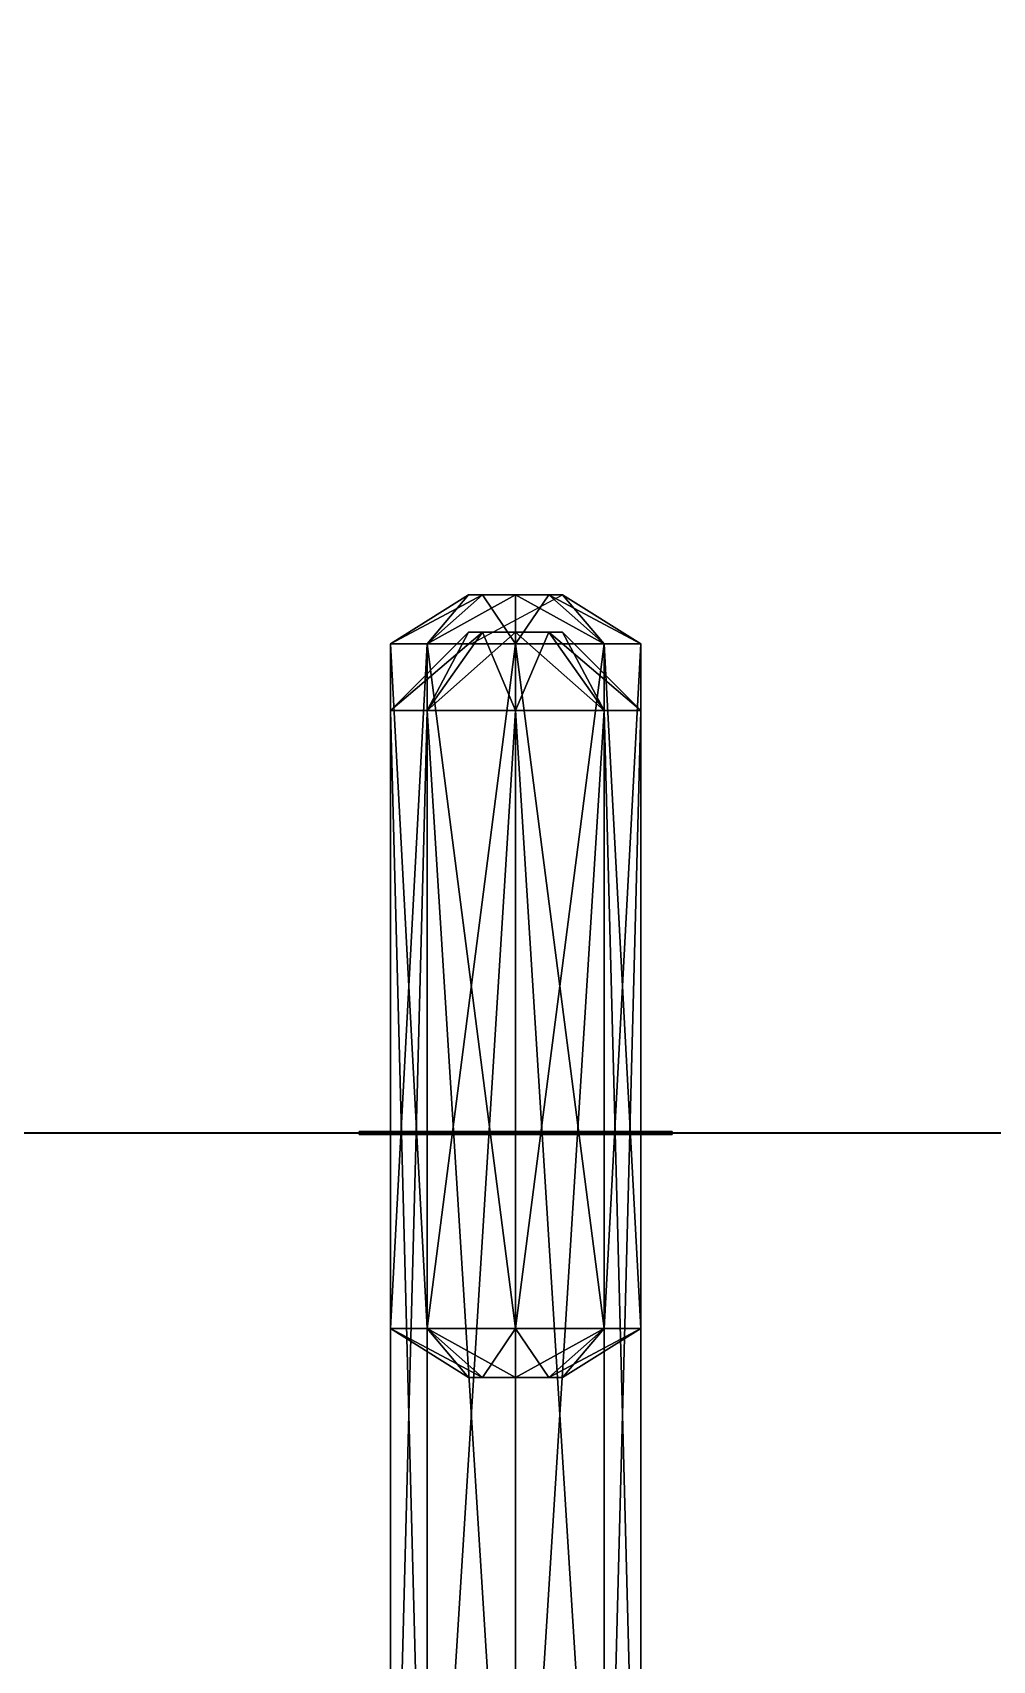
# Model space of a CAD drawing. Extents: x -150 to 2334, y -150 to 2984.
# Drawn here: x 1690.6 to 1721.2, y 759.6 to 811.6 of the extents above; entities that cross this region are included whole.
import ezdxf

# ---------------------------------------------------------------- set-up
doc = ezdxf.new("R2010")
doc.units = 0
for name, color, linetype in [('LAYER0', 7, 'CONTINUOUS'), ('LAYER108', 7, 'CONTINUOUS'), ('LAYER125', 7, 'CONTINUOUS'), ('LAYER142', 7, 'CONTINUOUS'), ('LAYER146', 7, 'CONTINUOUS'), ('LAYER159', 7, 'CONTINUOUS'), ('LAYER163', 7, 'CONTINUOUS'), ('LAYER243', 7, 'CONTINUOUS'), ('LAYER250', 7, 'CONTINUOUS'), ('LAYER266', 7, 'CONTINUOUS'), ('LAYER267', 251, 'CONTINUOUS'), ('LAYER277', 7, 'CONTINUOUS'), ('LAYER310', 7, 'CONTINUOUS')]:
    doc.layers.add(name, color=color, linetype=linetype)

msp = doc.modelspace()

# ---------------------------------------------------------------- linework, layer by layer
at = {"layer": 'LAYER0', "invisible_edges": 1}
for points in [[(2334, 2984, -5), (-150, -150, -5), (-150, 2984, -5), (2334, 2984, -5)], [(-150, -150, -5), (2334, 2984, -5), (2334, -150, -5), (-150, -150, -5)], [(2334, -150), (-150, 2984), (-150, -150), (2334, -150)], [(-150, 2984), (2334, -150), (2334, 2984), (-150, 2984)]]:
    msp.add_3dface(points, dxfattribs=at)
at = {"layer": 'LAYER108', "invisible_edges": 1}
for points in [[(2139.4, 1489.128, 866), (1674, 776.4584, 866), (2139.4, 776.4584, 866), (2139.4, 1489.128, 866)], [(1674, 776.4584, 866), (2139.4, 1489.128, 866), (1674, 1489.128, 866), (1674, 776.4584, 866)], [(1674, 1489.128, 848), (2139.4, 776.4584, 848), (1674, 776.4584, 848), (1674, 1489.128, 848)], [(2139.4, 776.4584, 848), (1674, 1489.128, 848), (2139.4, 1489.128, 848), (2139.4, 776.4584, 848)], [(2139.4, 776.4584, 848), (1674, 776.4584, 866), (1674, 776.4584, 848), (2139.4, 776.4584, 848)], [(1674, 776.4584, 866), (2139.4, 776.4584, 848), (2139.4, 776.4584, 866), (1674, 776.4584, 866)]]:
    msp.add_3dface(points, dxfattribs=at)
at = {"layer": 'LAYER125', "invisible_edges": 1}
for points in [[(2139.4, 1489.128, 1934), (1674, 776.4584, 1934), (2139.4, 776.4584, 1934), (2139.4, 1489.128, 1934)], [(1674, 776.4584, 1934), (2139.4, 1489.128, 1934), (1674, 1489.128, 1934), (1674, 776.4584, 1934)], [(1674, 1489.128, 1916), (2139.4, 776.4584, 1916), (1674, 776.4584, 1916), (1674, 1489.128, 1916)], [(2139.4, 776.4584, 1916), (1674, 1489.128, 1916), (2139.4, 1489.128, 1916), (2139.4, 776.4584, 1916)], [(2139.4, 776.4584, 1916), (1674, 776.4584, 1934), (1674, 776.4584, 1916), (2139.4, 776.4584, 1916)], [(1674, 776.4584, 1934), (2139.4, 776.4584, 1916), (2139.4, 776.4584, 1934), (1674, 776.4584, 1934)]]:
    msp.add_3dface(points, dxfattribs=at)
at = {"layer": 'LAYER142', "invisible_edges": 1}
for points in [[(2139.4, 1489.128, 1184), (1614, 776.4584, 1184), (2139.4, 776.4584, 1184), (2139.4, 1489.128, 1184)], [(1614, 776.4584, 1184), (2139.4, 1489.128, 1184), (1614, 1489.128, 1184), (1614, 776.4584, 1184)], [(1614, 1489.128, 1166), (2139.4, 776.4584, 1166), (1614, 776.4584, 1166), (1614, 1489.128, 1166)], [(2139.4, 776.4584, 1166), (1614, 1489.128, 1166), (2139.4, 1489.128, 1166), (2139.4, 776.4584, 1166)], [(2139.4, 776.4584, 1166), (1614, 776.4584, 1184), (1614, 776.4584, 1166), (2139.4, 776.4584, 1166)], [(1614, 776.4584, 1184), (2139.4, 776.4584, 1166), (2139.4, 776.4584, 1184), (1614, 776.4584, 1184)]]:
    msp.add_3dface(points, dxfattribs=at)
at = {"layer": 'LAYER146'}
for points in [[(1704.5, 793.6459, 1175), (1704.939, 793.6459, 1173.939), (1702, 792.0834, 1175), (1704.5, 793.6459, 1175)], [(1702, 792.0834, 1175), (1704.939, 793.6459, 1173.939), (1703.172, 792.0834, 1172.172), (1702, 792.0834, 1175)], [(1702, 792.0834, 1175), (1704.5, 793.6459, 1175), (1704.939, 793.6459, 1176.061), (1702, 792.0834, 1175)], [(1702, 792.0834, 1175), (1704.939, 793.6459, 1176.061), (1703.172, 792.0834, 1177.828), (1702, 792.0834, 1175)], [(1703.172, 792.0834, 1172.172), (1702, 792.0834, 1175), (1704.5, 793.6459, 1175), (1703.172, 792.0834, 1172.172)], [(1702, 792.0834, 1175), (1703.172, 792.0834, 1177.828), (1704.939, 793.6459, 1176.061), (1702, 792.0834, 1175)], [(1702, 792.0834, 1175), (1704.939, 793.6459, 1176.061), (1704.5, 793.6459, 1175), (1702, 792.0834, 1175)], [(1704.939, 793.6459, 1173.939), (1706, 792.0834, 1171), (1703.172, 792.0834, 1172.172), (1704.939, 793.6459, 1173.939)], [(1703.172, 792.0834, 1177.828), (1706, 792.0834, 1179), (1704.939, 793.6459, 1176.061), (1703.172, 792.0834, 1177.828)], [(1703.172, 792.0834, 1172.172), (1704.939, 793.6459, 1173.939), (1706, 793.6459, 1173.5), (1703.172, 792.0834, 1172.172)], [(1703.172, 792.0834, 1172.172), (1706, 793.6459, 1173.5), (1706, 792.0834, 1171), (1703.172, 792.0834, 1172.172)], [(1703.172, 792.0834, 1172.172), (1704.5, 793.6459, 1175), (1704.939, 793.6459, 1173.939), (1703.172, 792.0834, 1172.172)], [(1703.172, 792.0834, 1177.828), (1706, 792.0834, 1179), (1706, 793.6459, 1176.5), (1703.172, 792.0834, 1177.828)], [(1703.172, 792.0834, 1177.828), (1706, 793.6459, 1176.5), (1704.939, 793.6459, 1176.061), (1703.172, 792.0834, 1177.828)], [(1704.5, 793.6459, 1175), (1704.939, 793.6459, 1173.939), (1706, 793.6459, 1173.5), (1704.5, 793.6459, 1175)], [(1704.5, 793.6459, 1175), (1706, 793.6459, 1173.5), (1707.061, 793.6459, 1173.939), (1704.5, 793.6459, 1175)], [(1704.5, 793.6459, 1175), (1704.939, 793.6459, 1176.061), (1707.061, 793.6459, 1173.939), (1704.5, 793.6459, 1175)], [(1704.939, 793.6459, 1176.061), (1704.5, 793.6459, 1175), (1707.5, 793.6459, 1175), (1704.939, 793.6459, 1176.061)], [(1707.5, 793.6459, 1175), (1704.5, 793.6459, 1175), (1707.061, 793.6459, 1173.939), (1707.5, 793.6459, 1175)], [(1704.5, 793.6459, 1175), (1707.061, 793.6459, 1173.939), (1706, 793.6459, 1173.5), (1704.5, 793.6459, 1175)], [(1704.5, 793.6459, 1175), (1706, 793.6459, 1173.5), (1704.939, 793.6459, 1173.939), (1704.5, 793.6459, 1175)], [(1704.586, 792.0834, 1178.414), (1707.5, 793.6459, 1175), (1708.828, 792.0834, 1177.828), (1704.586, 792.0834, 1178.414)], [(1706, 793.6459, 1173.5), (1706, 792.0834, 1171), (1704.939, 793.6459, 1173.939), (1706, 793.6459, 1173.5)], [(1704.939, 793.6459, 1176.061), (1706, 792.0834, 1179), (1706, 793.6459, 1176.5), (1704.939, 793.6459, 1176.061)], [(1704.939, 793.6459, 1176.061), (1707.5, 793.6459, 1175), (1707.061, 793.6459, 1176.061), (1704.939, 793.6459, 1176.061)], [(1704.939, 793.6459, 1176.061), (1707.061, 793.6459, 1176.061), (1706, 793.6459, 1176.5), (1704.939, 793.6459, 1176.061)], [(1707.061, 793.6459, 1173.939), (1704.939, 793.6459, 1176.061), (1707.5, 793.6459, 1175), (1707.061, 793.6459, 1173.939)], [(1704.939, 793.6459, 1176.061), (1706, 793.6459, 1176.5), (1707.061, 793.6459, 1176.061), (1704.939, 793.6459, 1176.061)], [(1704.939, 793.6459, 1176.061), (1707.061, 793.6459, 1176.061), (1707.5, 793.6459, 1175), (1704.939, 793.6459, 1176.061)], [(1707.061, 793.6459, 1173.939), (1708.828, 792.0834, 1172.172), (1706, 793.6459, 1173.5), (1707.061, 793.6459, 1173.939)], [(1706, 793.6459, 1173.5), (1708.828, 792.0834, 1172.172), (1706, 792.0834, 1171), (1706, 793.6459, 1173.5)], [(1706, 792.0834, 1179), (1706, 793.6459, 1176.5), (1707.061, 793.6459, 1176.061), (1706, 792.0834, 1179)], [(1706, 792.0834, 1179), (1707.061, 793.6459, 1176.061), (1708.828, 792.0834, 1177.828), (1706, 792.0834, 1179)], [(1706, 792.0834, 1171), (1706, 793.6459, 1173.5), (1707.061, 793.6459, 1173.939), (1706, 792.0834, 1171)], [(1706, 792.0834, 1171), (1707.061, 793.6459, 1173.939), (1708.828, 792.0834, 1172.172), (1706, 792.0834, 1171)], [(1706, 792.0834, 1179), (1708.828, 792.0834, 1177.828), (1707.061, 793.6459, 1176.061), (1706, 792.0834, 1179)], [(1706, 792.0834, 1179), (1707.061, 793.6459, 1176.061), (1706, 793.6459, 1176.5), (1706, 792.0834, 1179)], [(1707.061, 793.6459, 1173.939), (1707.5, 793.6459, 1175), (1708.828, 792.0834, 1172.172), (1707.061, 793.6459, 1173.939)], [(1707.5, 793.6459, 1175), (1707.061, 793.6459, 1176.061), (1710, 792.0834, 1175), (1707.5, 793.6459, 1175)], [(1710, 792.0834, 1175), (1707.061, 793.6459, 1176.061), (1708.828, 792.0834, 1177.828), (1710, 792.0834, 1175)], [(1707.061, 793.6459, 1173.939), (1707.5, 793.6459, 1175), (1710, 792.0834, 1175), (1707.061, 793.6459, 1173.939)], [(1707.061, 793.6459, 1173.939), (1710, 792.0834, 1175), (1708.828, 792.0834, 1172.172), (1707.061, 793.6459, 1173.939)], [(1708.828, 792.0834, 1172.172), (1707.5, 793.6459, 1175), (1710, 792.0834, 1175), (1708.828, 792.0834, 1172.172)], [(1707.5, 793.6459, 1175), (1708.828, 792.0834, 1177.828), (1710, 792.0834, 1175), (1707.5, 793.6459, 1175)], [(1703.172, 770.2084, 1172.172), (1702, 770.2084, 1175), (1703.172, 792.0834, 1172.172), (1703.172, 770.2084, 1172.172)], [(1703.172, 792.0834, 1172.172), (1702, 770.2084, 1175), (1702, 792.0834, 1175), (1703.172, 792.0834, 1172.172)], [(1703.172, 770.2084, 1177.828), (1702, 770.2084, 1175), (1702, 792.0834, 1175), (1703.172, 770.2084, 1177.828)], [(1703.172, 770.2084, 1177.828), (1702, 792.0834, 1175), (1703.172, 792.0834, 1177.828), (1703.172, 770.2084, 1177.828)], [(1703.172, 770.2084, 1172.172), (1702, 770.2084, 1175), (1702, 792.0834, 1175), (1703.172, 770.2084, 1172.172)], [(1702, 792.0834, 1175), (1703.172, 770.2084, 1172.172), (1703.172, 792.0834, 1172.172), (1702, 792.0834, 1175)], [(1703.172, 770.2084, 1177.828), (1703.172, 792.0834, 1177.828), (1702, 792.0834, 1175), (1703.172, 770.2084, 1177.828)], [(1703.172, 770.2084, 1177.828), (1702, 792.0834, 1175), (1702, 770.2084, 1175), (1703.172, 770.2084, 1177.828)], [(1703.172, 770.2084, 1172.172), (1702, 770.2084, 1175), (1702, 792.0834, 1175), (1703.172, 770.2084, 1172.172)], [(1702, 792.0834, 1175), (1703.172, 770.2084, 1172.172), (1703.172, 792.0834, 1172.172), (1702, 792.0834, 1175)], [(1703.172, 770.2084, 1177.828), (1702, 770.2084, 1175), (1703.172, 792.0834, 1177.828), (1703.172, 770.2084, 1177.828)], [(1702, 770.2084, 1175), (1703.172, 792.0834, 1177.828), (1702, 792.0834, 1175), (1702, 770.2084, 1175)], [(1706, 770.2084, 1171), (1703.172, 770.2084, 1172.172), (1706, 792.0834, 1171), (1706, 770.2084, 1171)], [(1706, 792.0834, 1171), (1703.172, 770.2084, 1172.172), (1703.172, 792.0834, 1172.172), (1706, 792.0834, 1171)], [(1703.172, 770.2084, 1177.828), (1706, 770.2084, 1179), (1703.172, 792.0834, 1177.828), (1703.172, 770.2084, 1177.828)], [(1703.172, 792.0834, 1177.828), (1706, 770.2084, 1179), (1706, 792.0834, 1179), (1703.172, 792.0834, 1177.828)], [(1703.172, 770.2084, 1172.172), (1706, 770.2084, 1171), (1703.172, 792.0834, 1172.172), (1703.172, 770.2084, 1172.172)], [(1706, 770.2084, 1171), (1703.172, 792.0834, 1172.172), (1706, 792.0834, 1171), (1706, 770.2084, 1171)], [(1703.172, 770.2084, 1177.828), (1706, 770.2084, 1179), (1706, 792.0834, 1179), (1703.172, 770.2084, 1177.828)], [(1706, 792.0834, 1179), (1703.172, 770.2084, 1177.828), (1703.172, 792.0834, 1177.828), (1706, 792.0834, 1179)], [(1703.172, 770.2084, 1172.172), (1706, 770.2084, 1171), (1703.172, 792.0834, 1172.172), (1703.172, 770.2084, 1172.172)], [(1706, 770.2084, 1171), (1703.172, 792.0834, 1172.172), (1706, 792.0834, 1171), (1706, 770.2084, 1171)], [(1703.172, 770.2084, 1177.828), (1706, 770.2084, 1179), (1706, 792.0834, 1179), (1703.172, 770.2084, 1177.828)], [(1706, 792.0834, 1179), (1703.172, 770.2084, 1177.828), (1703.172, 792.0834, 1177.828), (1706, 792.0834, 1179)], [(1708.828, 770.2084, 1172.172), (1706, 770.2084, 1171), (1708.828, 792.0834, 1172.172), (1708.828, 770.2084, 1172.172)], [(1708.828, 792.0834, 1172.172), (1706, 770.2084, 1171), (1706, 792.0834, 1171), (1708.828, 792.0834, 1172.172)], [(1708.828, 792.0834, 1177.828), (1706, 792.0834, 1179), (1708.828, 770.2084, 1177.828), (1708.828, 792.0834, 1177.828)], [(1708.828, 770.2084, 1177.828), (1706, 792.0834, 1179), (1706, 770.2084, 1179), (1708.828, 770.2084, 1177.828)], [(1708.828, 770.2084, 1172.172), (1706, 770.2084, 1171), (1706, 792.0834, 1171), (1708.828, 770.2084, 1172.172)], [(1706, 792.0834, 1171), (1708.828, 770.2084, 1172.172), (1708.828, 792.0834, 1172.172), (1706, 792.0834, 1171)], [(1708.828, 770.2084, 1172.172), (1706, 770.2084, 1171), (1706, 792.0834, 1171), (1708.828, 770.2084, 1172.172)], [(1706, 792.0834, 1171), (1708.828, 770.2084, 1172.172), (1708.828, 792.0834, 1172.172), (1706, 792.0834, 1171)], [(1708.828, 792.0834, 1177.828), (1706, 792.0834, 1179), (1706, 770.2084, 1179), (1708.828, 792.0834, 1177.828)], [(1706, 770.2084, 1179), (1708.828, 792.0834, 1177.828), (1708.828, 770.2084, 1177.828), (1706, 770.2084, 1179)], [(1710, 792.0834, 1175), (1708.828, 792.0834, 1177.828), (1710, 770.2084, 1175), (1710, 792.0834, 1175)], [(1710, 770.2084, 1175), (1708.828, 792.0834, 1177.828), (1708.828, 770.2084, 1177.828), (1710, 770.2084, 1175)], [(1708.828, 792.0834, 1172.172), (1710, 792.0834, 1175), (1708.828, 770.2084, 1172.172), (1708.828, 792.0834, 1172.172)], [(1708.828, 770.2084, 1172.172), (1710, 792.0834, 1175), (1710, 770.2084, 1175), (1708.828, 770.2084, 1172.172)], [(1708.828, 792.0834, 1177.828), (1710, 792.0834, 1175), (1708.828, 770.2084, 1177.828), (1708.828, 792.0834, 1177.828)], [(1710, 792.0834, 1175), (1708.828, 770.2084, 1177.828), (1710, 770.2084, 1175), (1710, 792.0834, 1175)], [(1708.828, 792.0834, 1172.172), (1710, 792.0834, 1175), (1710, 770.2084, 1175), (1708.828, 792.0834, 1172.172)], [(1710, 770.2084, 1175), (1708.828, 792.0834, 1172.172), (1708.828, 770.2084, 1172.172), (1710, 770.2084, 1175)], [(1701, 776.4896, 1170), (1701, 776.4896, 1180), (1711, 776.4896, 1170), (1701, 776.4896, 1170)], [(1711, 776.4896, 1170), (1701, 776.4896, 1180), (1711, 776.4896, 1180), (1711, 776.4896, 1170)], [(1701, 776.4896, 1170), (1701, 776.4271, 1170), (1701, 776.4896, 1180), (1701, 776.4896, 1170)], [(1701, 776.4896, 1180), (1701, 776.4271, 1170), (1701, 776.4271, 1180), (1701, 776.4896, 1180)], [(1711, 776.4896, 1170), (1711, 776.4271, 1170), (1701, 776.4896, 1170), (1711, 776.4896, 1170)], [(1701, 776.4896, 1170), (1711, 776.4271, 1170), (1701, 776.4271, 1170), (1701, 776.4896, 1170)], [(1701, 776.4896, 1180), (1701, 776.4271, 1180), (1711, 776.4896, 1180), (1701, 776.4896, 1180)], [(1711, 776.4896, 1180), (1701, 776.4271, 1180), (1711, 776.4271, 1180), (1711, 776.4896, 1180)], [(1711, 776.4271, 1170), (1711, 776.4271, 1180), (1701, 776.4271, 1170), (1711, 776.4271, 1170)], [(1701, 776.4271, 1170), (1711, 776.4271, 1180), (1701, 776.4271, 1180), (1701, 776.4271, 1170)], [(1703.172, 770.2084, 1172.172), (1704.5, 768.6459, 1175), (1702, 770.2084, 1175), (1703.172, 770.2084, 1172.172)], [(1704.5, 768.6459, 1175), (1704.939, 768.6459, 1176.061), (1702, 770.2084, 1175), (1704.5, 768.6459, 1175)], [(1702, 770.2084, 1175), (1704.939, 768.6459, 1176.061), (1703.172, 770.2084, 1177.828), (1702, 770.2084, 1175)], [(1704.939, 768.6459, 1173.939), (1704.5, 768.6459, 1175), (1702, 770.2084, 1175), (1704.939, 768.6459, 1173.939)], [(1704.939, 768.6459, 1173.939), (1702, 770.2084, 1175), (1703.172, 770.2084, 1172.172), (1704.939, 768.6459, 1173.939)], [(1704.5, 768.6459, 1175), (1703.172, 770.2084, 1177.828), (1702, 770.2084, 1175), (1704.5, 768.6459, 1175)], [(1704.939, 768.6459, 1173.939), (1704.5, 768.6459, 1175), (1703.172, 770.2084, 1172.172), (1704.939, 768.6459, 1173.939)], [(1706, 770.2084, 1171), (1704.939, 768.6459, 1173.939), (1703.172, 770.2084, 1172.172), (1706, 770.2084, 1171)], [(1706, 768.6459, 1176.5), (1704.939, 768.6459, 1176.061), (1703.172, 770.2084, 1177.828), (1706, 768.6459, 1176.5)], [(1706, 768.6459, 1176.5), (1703.172, 770.2084, 1177.828), (1706, 770.2084, 1179), (1706, 768.6459, 1176.5)], [(1706, 768.6459, 1173.5), (1704.939, 768.6459, 1173.939), (1703.172, 770.2084, 1172.172), (1706, 768.6459, 1173.5)], [(1706, 768.6459, 1173.5), (1703.172, 770.2084, 1172.172), (1706, 770.2084, 1171), (1706, 768.6459, 1173.5)], [(1704.5, 768.6459, 1175), (1704.939, 768.6459, 1176.061), (1703.172, 770.2084, 1177.828), (1704.5, 768.6459, 1175)], [(1706, 768.6459, 1176.5), (1706, 770.2084, 1179), (1703.172, 770.2084, 1177.828), (1706, 768.6459, 1176.5)], [(1706, 768.6459, 1176.5), (1703.172, 770.2084, 1177.828), (1704.939, 768.6459, 1176.061), (1706, 768.6459, 1176.5)], [(1706, 768.6459, 1173.5), (1704.939, 768.6459, 1173.939), (1706, 770.2084, 1171), (1706, 768.6459, 1173.5)], [(1707.061, 768.6459, 1173.939), (1706, 768.6459, 1173.5), (1708.828, 770.2084, 1172.172), (1707.061, 768.6459, 1173.939)], [(1708.828, 770.2084, 1172.172), (1706, 768.6459, 1173.5), (1706, 770.2084, 1171), (1708.828, 770.2084, 1172.172)], [(1707.061, 768.6459, 1176.061), (1708.828, 770.2084, 1177.828), (1706, 768.6459, 1176.5), (1707.061, 768.6459, 1176.061)], [(1706, 768.6459, 1176.5), (1708.828, 770.2084, 1177.828), (1706, 770.2084, 1179), (1706, 768.6459, 1176.5)], [(1707.061, 768.6459, 1176.061), (1708.828, 770.2084, 1177.828), (1706, 770.2084, 1179), (1707.061, 768.6459, 1176.061)], [(1707.061, 768.6459, 1176.061), (1706, 770.2084, 1179), (1706, 768.6459, 1176.5), (1707.061, 768.6459, 1176.061)], [(1708.828, 770.2084, 1172.172), (1707.061, 768.6459, 1173.939), (1706, 768.6459, 1173.5), (1708.828, 770.2084, 1172.172)], [(1708.828, 770.2084, 1172.172), (1706, 768.6459, 1173.5), (1706, 770.2084, 1171), (1708.828, 770.2084, 1172.172)], [(1707.5, 768.6459, 1175), (1708.828, 770.2084, 1177.828), (1707.061, 768.6459, 1176.061), (1707.5, 768.6459, 1175)], [(1708.828, 770.2084, 1172.172), (1707.5, 768.6459, 1175), (1707.061, 768.6459, 1173.939), (1708.828, 770.2084, 1172.172)], [(1710, 770.2084, 1175), (1707.5, 768.6459, 1175), (1707.061, 768.6459, 1173.939), (1710, 770.2084, 1175)], [(1710, 770.2084, 1175), (1707.061, 768.6459, 1173.939), (1708.828, 770.2084, 1172.172), (1710, 770.2084, 1175)], [(1710, 770.2084, 1175), (1708.828, 770.2084, 1177.828), (1707.061, 768.6459, 1176.061), (1710, 770.2084, 1175)], [(1710, 770.2084, 1175), (1707.061, 768.6459, 1176.061), (1707.5, 768.6459, 1175), (1710, 770.2084, 1175)], [(1710, 770.2084, 1175), (1708.828, 770.2084, 1177.828), (1707.5, 768.6459, 1175), (1710, 770.2084, 1175)], [(1710, 770.2084, 1175), (1707.5, 768.6459, 1175), (1708.828, 770.2084, 1172.172), (1710, 770.2084, 1175)], [(1707.061, 768.6459, 1176.061), (1704.5, 768.6459, 1175), (1704.939, 768.6459, 1176.061), (1707.061, 768.6459, 1176.061)], [(1707.5, 768.6459, 1175), (1704.939, 768.6459, 1173.939), (1704.5, 768.6459, 1175), (1707.5, 768.6459, 1175)], [(1707.5, 768.6459, 1175), (1704.5, 768.6459, 1175), (1707.061, 768.6459, 1176.061), (1707.5, 768.6459, 1175)], [(1707.061, 768.6459, 1176.061), (1704.939, 768.6459, 1176.061), (1704.5, 768.6459, 1175), (1707.061, 768.6459, 1176.061)], [(1707.5, 768.6459, 1175), (1707.061, 768.6459, 1176.061), (1704.5, 768.6459, 1175), (1707.5, 768.6459, 1175)], [(1707.5, 768.6459, 1175), (1704.5, 768.6459, 1175), (1704.939, 768.6459, 1173.939), (1707.5, 768.6459, 1175)], [(1706, 768.6459, 1173.5), (1707.5, 768.6459, 1175), (1704.939, 768.6459, 1173.939), (1706, 768.6459, 1173.5)], [(1707.061, 768.6459, 1176.061), (1704.939, 768.6459, 1176.061), (1706, 768.6459, 1176.5), (1707.061, 768.6459, 1176.061)], [(1707.061, 768.6459, 1176.061), (1706, 768.6459, 1176.5), (1704.939, 768.6459, 1176.061), (1707.061, 768.6459, 1176.061)], [(1707.5, 768.6459, 1175), (1707.061, 768.6459, 1173.939), (1704.939, 768.6459, 1173.939), (1707.5, 768.6459, 1175)], [(1704.939, 768.6459, 1173.939), (1707.061, 768.6459, 1173.939), (1706, 768.6459, 1173.5), (1704.939, 768.6459, 1173.939)], [(1707.061, 768.6459, 1173.939), (1707.5, 768.6459, 1175), (1706, 768.6459, 1173.5), (1707.061, 768.6459, 1173.939)]]:
    msp.add_3dface(points, dxfattribs=at)
at = {"layer": 'LAYER159', "invisible_edges": 1}
for points in [[(2139.4, 1489.128, 1578), (1614, 776.4584, 1578), (2139.4, 776.4584, 1578), (2139.4, 1489.128, 1578)], [(1614, 776.4584, 1578), (2139.4, 1489.128, 1578), (1614, 1489.128, 1578), (1614, 776.4584, 1578)], [(1614, 1489.128, 1560), (2139.4, 776.4584, 1560), (1614, 776.4584, 1560), (1614, 1489.128, 1560)], [(2139.4, 776.4584, 1560), (1614, 1489.128, 1560), (2139.4, 1489.128, 1560), (2139.4, 776.4584, 1560)], [(2139.4, 776.4584, 1560), (1614, 776.4584, 1578), (1614, 776.4584, 1560), (2139.4, 776.4584, 1560)], [(1614, 776.4584, 1578), (2139.4, 776.4584, 1560), (2139.4, 776.4584, 1578), (1614, 776.4584, 1578)]]:
    msp.add_3dface(points, dxfattribs=at)
at = {"layer": 'LAYER163'}
for points in [[(1704.5, 793.6459, 1569), (1704.939, 793.6459, 1567.939), (1702, 792.0834, 1569), (1704.5, 793.6459, 1569)], [(1702, 792.0834, 1569), (1704.939, 793.6459, 1567.939), (1703.172, 792.0834, 1566.172), (1702, 792.0834, 1569)], [(1702, 792.0834, 1569), (1704.5, 793.6459, 1569), (1704.939, 793.6459, 1570.061), (1702, 792.0834, 1569)], [(1702, 792.0834, 1569), (1704.939, 793.6459, 1570.061), (1703.172, 792.0834, 1571.828), (1702, 792.0834, 1569)], [(1703.172, 792.0834, 1566.172), (1702, 792.0834, 1569), (1704.5, 793.6459, 1569), (1703.172, 792.0834, 1566.172)], [(1702, 792.0834, 1569), (1703.172, 792.0834, 1571.828), (1704.939, 793.6459, 1570.061), (1702, 792.0834, 1569)], [(1702, 792.0834, 1569), (1704.939, 793.6459, 1570.061), (1704.5, 793.6459, 1569), (1702, 792.0834, 1569)], [(1704.939, 793.6459, 1567.939), (1706, 792.0834, 1565), (1703.172, 792.0834, 1566.172), (1704.939, 793.6459, 1567.939)], [(1703.172, 792.0834, 1571.828), (1706, 792.0834, 1573), (1704.939, 793.6459, 1570.061), (1703.172, 792.0834, 1571.828)], [(1703.172, 792.0834, 1566.172), (1704.939, 793.6459, 1567.939), (1706, 793.6459, 1567.5), (1703.172, 792.0834, 1566.172)], [(1703.172, 792.0834, 1566.172), (1706, 793.6459, 1567.5), (1706, 792.0834, 1565), (1703.172, 792.0834, 1566.172)], [(1703.172, 792.0834, 1566.172), (1704.5, 793.6459, 1569), (1704.939, 793.6459, 1567.939), (1703.172, 792.0834, 1566.172)], [(1703.172, 792.0834, 1571.828), (1706, 792.0834, 1573), (1706, 793.6459, 1570.5), (1703.172, 792.0834, 1571.828)], [(1703.172, 792.0834, 1571.828), (1706, 793.6459, 1570.5), (1704.939, 793.6459, 1570.061), (1703.172, 792.0834, 1571.828)], [(1704.5, 793.6459, 1569), (1704.939, 793.6459, 1567.939), (1706, 793.6459, 1567.5), (1704.5, 793.6459, 1569)], [(1704.5, 793.6459, 1569), (1706, 793.6459, 1567.5), (1707.061, 793.6459, 1567.939), (1704.5, 793.6459, 1569)], [(1704.5, 793.6459, 1569), (1704.939, 793.6459, 1570.061), (1707.061, 793.6459, 1567.939), (1704.5, 793.6459, 1569)], [(1704.939, 793.6459, 1570.061), (1704.5, 793.6459, 1569), (1707.5, 793.6459, 1569), (1704.939, 793.6459, 1570.061)], [(1707.5, 793.6459, 1569), (1704.5, 793.6459, 1569), (1707.061, 793.6459, 1567.939), (1707.5, 793.6459, 1569)], [(1704.5, 793.6459, 1569), (1707.061, 793.6459, 1567.939), (1706, 793.6459, 1567.5), (1704.5, 793.6459, 1569)], [(1704.5, 793.6459, 1569), (1706, 793.6459, 1567.5), (1704.939, 793.6459, 1567.939), (1704.5, 793.6459, 1569)], [(1704.586, 792.0834, 1572.414), (1707.5, 793.6459, 1569), (1708.828, 792.0834, 1571.828), (1704.586, 792.0834, 1572.414)], [(1706, 793.6459, 1567.5), (1706, 792.0834, 1565), (1704.939, 793.6459, 1567.939), (1706, 793.6459, 1567.5)], [(1704.939, 793.6459, 1570.061), (1706, 792.0834, 1573), (1706, 793.6459, 1570.5), (1704.939, 793.6459, 1570.061)], [(1704.939, 793.6459, 1570.061), (1707.5, 793.6459, 1569), (1707.061, 793.6459, 1570.061), (1704.939, 793.6459, 1570.061)], [(1704.939, 793.6459, 1570.061), (1707.061, 793.6459, 1570.061), (1706, 793.6459, 1570.5), (1704.939, 793.6459, 1570.061)], [(1707.061, 793.6459, 1567.939), (1704.939, 793.6459, 1570.061), (1707.5, 793.6459, 1569), (1707.061, 793.6459, 1567.939)], [(1704.939, 793.6459, 1570.061), (1706, 793.6459, 1570.5), (1707.061, 793.6459, 1570.061), (1704.939, 793.6459, 1570.061)], [(1704.939, 793.6459, 1570.061), (1707.061, 793.6459, 1570.061), (1707.5, 793.6459, 1569), (1704.939, 793.6459, 1570.061)], [(1707.061, 793.6459, 1567.939), (1708.828, 792.0834, 1566.172), (1706, 793.6459, 1567.5), (1707.061, 793.6459, 1567.939)], [(1706, 793.6459, 1567.5), (1708.828, 792.0834, 1566.172), (1706, 792.0834, 1565), (1706, 793.6459, 1567.5)], [(1706, 792.0834, 1573), (1706, 793.6459, 1570.5), (1707.061, 793.6459, 1570.061), (1706, 792.0834, 1573)], [(1706, 792.0834, 1573), (1707.061, 793.6459, 1570.061), (1708.828, 792.0834, 1571.828), (1706, 792.0834, 1573)], [(1706, 792.0834, 1565), (1706, 793.6459, 1567.5), (1707.061, 793.6459, 1567.939), (1706, 792.0834, 1565)], [(1706, 792.0834, 1565), (1707.061, 793.6459, 1567.939), (1708.828, 792.0834, 1566.172), (1706, 792.0834, 1565)], [(1706, 792.0834, 1573), (1708.828, 792.0834, 1571.828), (1707.061, 793.6459, 1570.061), (1706, 792.0834, 1573)], [(1706, 792.0834, 1573), (1707.061, 793.6459, 1570.061), (1706, 793.6459, 1570.5), (1706, 792.0834, 1573)], [(1707.061, 793.6459, 1567.939), (1707.5, 793.6459, 1569), (1708.828, 792.0834, 1566.172), (1707.061, 793.6459, 1567.939)], [(1707.5, 793.6459, 1569), (1707.061, 793.6459, 1570.061), (1710, 792.0834, 1569), (1707.5, 793.6459, 1569)], [(1710, 792.0834, 1569), (1707.061, 793.6459, 1570.061), (1708.828, 792.0834, 1571.828), (1710, 792.0834, 1569)], [(1707.061, 793.6459, 1567.939), (1707.5, 793.6459, 1569), (1710, 792.0834, 1569), (1707.061, 793.6459, 1567.939)], [(1707.061, 793.6459, 1567.939), (1710, 792.0834, 1569), (1708.828, 792.0834, 1566.172), (1707.061, 793.6459, 1567.939)], [(1708.828, 792.0834, 1566.172), (1707.5, 793.6459, 1569), (1710, 792.0834, 1569), (1708.828, 792.0834, 1566.172)], [(1707.5, 793.6459, 1569), (1708.828, 792.0834, 1571.828), (1710, 792.0834, 1569), (1707.5, 793.6459, 1569)], [(1703.172, 770.2084, 1566.172), (1702, 770.2084, 1569), (1703.172, 792.0834, 1566.172), (1703.172, 770.2084, 1566.172)], [(1703.172, 792.0834, 1566.172), (1702, 770.2084, 1569), (1702, 792.0834, 1569), (1703.172, 792.0834, 1566.172)], [(1703.172, 770.2084, 1571.828), (1702, 770.2084, 1569), (1702, 792.0834, 1569), (1703.172, 770.2084, 1571.828)], [(1703.172, 770.2084, 1571.828), (1702, 792.0834, 1569), (1703.172, 792.0834, 1571.828), (1703.172, 770.2084, 1571.828)], [(1703.172, 770.2084, 1566.172), (1702, 770.2084, 1569), (1702, 792.0834, 1569), (1703.172, 770.2084, 1566.172)], [(1702, 792.0834, 1569), (1703.172, 770.2084, 1566.172), (1703.172, 792.0834, 1566.172), (1702, 792.0834, 1569)], [(1703.172, 770.2084, 1571.828), (1703.172, 792.0834, 1571.828), (1702, 792.0834, 1569), (1703.172, 770.2084, 1571.828)], [(1703.172, 770.2084, 1571.828), (1702, 792.0834, 1569), (1702, 770.2084, 1569), (1703.172, 770.2084, 1571.828)], [(1703.172, 770.2084, 1566.172), (1702, 770.2084, 1569), (1702, 792.0834, 1569), (1703.172, 770.2084, 1566.172)], [(1702, 792.0834, 1569), (1703.172, 770.2084, 1566.172), (1703.172, 792.0834, 1566.172), (1702, 792.0834, 1569)], [(1703.172, 770.2084, 1571.828), (1702, 770.2084, 1569), (1703.172, 792.0834, 1571.828), (1703.172, 770.2084, 1571.828)], [(1702, 770.2084, 1569), (1703.172, 792.0834, 1571.828), (1702, 792.0834, 1569), (1702, 770.2084, 1569)], [(1706, 770.2084, 1565), (1703.172, 770.2084, 1566.172), (1706, 792.0834, 1565), (1706, 770.2084, 1565)], [(1706, 792.0834, 1565), (1703.172, 770.2084, 1566.172), (1703.172, 792.0834, 1566.172), (1706, 792.0834, 1565)], [(1703.172, 770.2084, 1571.828), (1706, 770.2084, 1573), (1703.172, 792.0834, 1571.828), (1703.172, 770.2084, 1571.828)], [(1703.172, 792.0834, 1571.828), (1706, 770.2084, 1573), (1706, 792.0834, 1573), (1703.172, 792.0834, 1571.828)], [(1703.172, 770.2084, 1566.172), (1706, 770.2084, 1565), (1703.172, 792.0834, 1566.172), (1703.172, 770.2084, 1566.172)], [(1706, 770.2084, 1565), (1703.172, 792.0834, 1566.172), (1706, 792.0834, 1565), (1706, 770.2084, 1565)], [(1703.172, 770.2084, 1571.828), (1706, 770.2084, 1573), (1706, 792.0834, 1573), (1703.172, 770.2084, 1571.828)], [(1706, 792.0834, 1573), (1703.172, 770.2084, 1571.828), (1703.172, 792.0834, 1571.828), (1706, 792.0834, 1573)], [(1703.172, 770.2084, 1566.172), (1706, 770.2084, 1565), (1703.172, 792.0834, 1566.172), (1703.172, 770.2084, 1566.172)], [(1706, 770.2084, 1565), (1703.172, 792.0834, 1566.172), (1706, 792.0834, 1565), (1706, 770.2084, 1565)], [(1703.172, 770.2084, 1571.828), (1706, 770.2084, 1573), (1706, 792.0834, 1573), (1703.172, 770.2084, 1571.828)], [(1706, 792.0834, 1573), (1703.172, 770.2084, 1571.828), (1703.172, 792.0834, 1571.828), (1706, 792.0834, 1573)], [(1708.828, 770.2084, 1566.172), (1706, 770.2084, 1565), (1708.828, 792.0834, 1566.172), (1708.828, 770.2084, 1566.172)], [(1708.828, 792.0834, 1566.172), (1706, 770.2084, 1565), (1706, 792.0834, 1565), (1708.828, 792.0834, 1566.172)], [(1708.828, 792.0834, 1571.828), (1706, 792.0834, 1573), (1708.828, 770.2084, 1571.828), (1708.828, 792.0834, 1571.828)], [(1708.828, 770.2084, 1571.828), (1706, 792.0834, 1573), (1706, 770.2084, 1573), (1708.828, 770.2084, 1571.828)], [(1708.828, 770.2084, 1566.172), (1706, 770.2084, 1565), (1706, 792.0834, 1565), (1708.828, 770.2084, 1566.172)], [(1706, 792.0834, 1565), (1708.828, 770.2084, 1566.172), (1708.828, 792.0834, 1566.172), (1706, 792.0834, 1565)], [(1708.828, 770.2084, 1566.172), (1706, 770.2084, 1565), (1706, 792.0834, 1565), (1708.828, 770.2084, 1566.172)], [(1706, 792.0834, 1565), (1708.828, 770.2084, 1566.172), (1708.828, 792.0834, 1566.172), (1706, 792.0834, 1565)], [(1708.828, 792.0834, 1571.828), (1706, 792.0834, 1573), (1706, 770.2084, 1573), (1708.828, 792.0834, 1571.828)], [(1706, 770.2084, 1573), (1708.828, 792.0834, 1571.828), (1708.828, 770.2084, 1571.828), (1706, 770.2084, 1573)], [(1710, 792.0834, 1569), (1708.828, 792.0834, 1571.828), (1710, 770.2084, 1569), (1710, 792.0834, 1569)], [(1710, 770.2084, 1569), (1708.828, 792.0834, 1571.828), (1708.828, 770.2084, 1571.828), (1710, 770.2084, 1569)], [(1708.828, 792.0834, 1566.172), (1710, 792.0834, 1569), (1708.828, 770.2084, 1566.172), (1708.828, 792.0834, 1566.172)], [(1708.828, 770.2084, 1566.172), (1710, 792.0834, 1569), (1710, 770.2084, 1569), (1708.828, 770.2084, 1566.172)], [(1708.828, 792.0834, 1571.828), (1710, 792.0834, 1569), (1708.828, 770.2084, 1571.828), (1708.828, 792.0834, 1571.828)], [(1710, 792.0834, 1569), (1708.828, 770.2084, 1571.828), (1710, 770.2084, 1569), (1710, 792.0834, 1569)], [(1708.828, 792.0834, 1566.172), (1710, 792.0834, 1569), (1710, 770.2084, 1569), (1708.828, 792.0834, 1566.172)], [(1710, 770.2084, 1569), (1708.828, 792.0834, 1566.172), (1708.828, 770.2084, 1566.172), (1710, 770.2084, 1569)], [(1701, 776.4896, 1564), (1701, 776.4896, 1574), (1711, 776.4896, 1564), (1701, 776.4896, 1564)], [(1711, 776.4896, 1564), (1701, 776.4896, 1574), (1711, 776.4896, 1574), (1711, 776.4896, 1564)], [(1701, 776.4896, 1564), (1701, 776.4271, 1564), (1701, 776.4896, 1574), (1701, 776.4896, 1564)], [(1701, 776.4896, 1574), (1701, 776.4271, 1564), (1701, 776.4271, 1574), (1701, 776.4896, 1574)], [(1711, 776.4896, 1564), (1711, 776.4271, 1564), (1701, 776.4896, 1564), (1711, 776.4896, 1564)], [(1701, 776.4896, 1564), (1711, 776.4271, 1564), (1701, 776.4271, 1564), (1701, 776.4896, 1564)], [(1701, 776.4896, 1574), (1701, 776.4271, 1574), (1711, 776.4896, 1574), (1701, 776.4896, 1574)], [(1711, 776.4896, 1574), (1701, 776.4271, 1574), (1711, 776.4271, 1574), (1711, 776.4896, 1574)], [(1711, 776.4271, 1564), (1711, 776.4271, 1574), (1701, 776.4271, 1564), (1711, 776.4271, 1564)], [(1701, 776.4271, 1564), (1711, 776.4271, 1574), (1701, 776.4271, 1574), (1701, 776.4271, 1564)], [(1703.172, 770.2084, 1566.172), (1704.5, 768.6459, 1569), (1702, 770.2084, 1569), (1703.172, 770.2084, 1566.172)], [(1704.5, 768.6459, 1569), (1704.939, 768.6459, 1570.061), (1702, 770.2084, 1569), (1704.5, 768.6459, 1569)], [(1702, 770.2084, 1569), (1704.939, 768.6459, 1570.061), (1703.172, 770.2084, 1571.828), (1702, 770.2084, 1569)], [(1704.939, 768.6459, 1567.939), (1704.5, 768.6459, 1569), (1702, 770.2084, 1569), (1704.939, 768.6459, 1567.939)], [(1704.939, 768.6459, 1567.939), (1702, 770.2084, 1569), (1703.172, 770.2084, 1566.172), (1704.939, 768.6459, 1567.939)], [(1704.5, 768.6459, 1569), (1703.172, 770.2084, 1571.828), (1702, 770.2084, 1569), (1704.5, 768.6459, 1569)], [(1704.939, 768.6459, 1567.939), (1704.5, 768.6459, 1569), (1703.172, 770.2084, 1566.172), (1704.939, 768.6459, 1567.939)], [(1706, 770.2084, 1565), (1704.939, 768.6459, 1567.939), (1703.172, 770.2084, 1566.172), (1706, 770.2084, 1565)], [(1706, 768.6459, 1570.5), (1704.939, 768.6459, 1570.061), (1703.172, 770.2084, 1571.828), (1706, 768.6459, 1570.5)], [(1706, 768.6459, 1570.5), (1703.172, 770.2084, 1571.828), (1706, 770.2084, 1573), (1706, 768.6459, 1570.5)], [(1706, 768.6459, 1567.5), (1704.939, 768.6459, 1567.939), (1703.172, 770.2084, 1566.172), (1706, 768.6459, 1567.5)], [(1706, 768.6459, 1567.5), (1703.172, 770.2084, 1566.172), (1706, 770.2084, 1565), (1706, 768.6459, 1567.5)], [(1704.5, 768.6459, 1569), (1704.939, 768.6459, 1570.061), (1703.172, 770.2084, 1571.828), (1704.5, 768.6459, 1569)], [(1706, 768.6459, 1570.5), (1706, 770.2084, 1573), (1703.172, 770.2084, 1571.828), (1706, 768.6459, 1570.5)], [(1706, 768.6459, 1570.5), (1703.172, 770.2084, 1571.828), (1704.939, 768.6459, 1570.061), (1706, 768.6459, 1570.5)], [(1706, 768.6459, 1567.5), (1704.939, 768.6459, 1567.939), (1706, 770.2084, 1565), (1706, 768.6459, 1567.5)], [(1707.061, 768.6459, 1567.939), (1706, 768.6459, 1567.5), (1708.828, 770.2084, 1566.172), (1707.061, 768.6459, 1567.939)], [(1708.828, 770.2084, 1566.172), (1706, 768.6459, 1567.5), (1706, 770.2084, 1565), (1708.828, 770.2084, 1566.172)], [(1707.061, 768.6459, 1570.061), (1708.828, 770.2084, 1571.828), (1706, 768.6459, 1570.5), (1707.061, 768.6459, 1570.061)], [(1706, 768.6459, 1570.5), (1708.828, 770.2084, 1571.828), (1706, 770.2084, 1573), (1706, 768.6459, 1570.5)], [(1707.061, 768.6459, 1570.061), (1708.828, 770.2084, 1571.828), (1706, 770.2084, 1573), (1707.061, 768.6459, 1570.061)], [(1707.061, 768.6459, 1570.061), (1706, 770.2084, 1573), (1706, 768.6459, 1570.5), (1707.061, 768.6459, 1570.061)], [(1708.828, 770.2084, 1566.172), (1707.061, 768.6459, 1567.939), (1706, 768.6459, 1567.5), (1708.828, 770.2084, 1566.172)], [(1708.828, 770.2084, 1566.172), (1706, 768.6459, 1567.5), (1706, 770.2084, 1565), (1708.828, 770.2084, 1566.172)], [(1707.5, 768.6459, 1569), (1708.828, 770.2084, 1571.828), (1707.061, 768.6459, 1570.061), (1707.5, 768.6459, 1569)], [(1708.828, 770.2084, 1566.172), (1707.5, 768.6459, 1569), (1707.061, 768.6459, 1567.939), (1708.828, 770.2084, 1566.172)], [(1710, 770.2084, 1569), (1707.5, 768.6459, 1569), (1707.061, 768.6459, 1567.939), (1710, 770.2084, 1569)], [(1710, 770.2084, 1569), (1707.061, 768.6459, 1567.939), (1708.828, 770.2084, 1566.172), (1710, 770.2084, 1569)], [(1710, 770.2084, 1569), (1708.828, 770.2084, 1571.828), (1707.061, 768.6459, 1570.061), (1710, 770.2084, 1569)], [(1710, 770.2084, 1569), (1707.061, 768.6459, 1570.061), (1707.5, 768.6459, 1569), (1710, 770.2084, 1569)], [(1710, 770.2084, 1569), (1708.828, 770.2084, 1571.828), (1707.5, 768.6459, 1569), (1710, 770.2084, 1569)], [(1710, 770.2084, 1569), (1707.5, 768.6459, 1569), (1708.828, 770.2084, 1566.172), (1710, 770.2084, 1569)], [(1707.061, 768.6459, 1570.061), (1704.5, 768.6459, 1569), (1704.939, 768.6459, 1570.061), (1707.061, 768.6459, 1570.061)], [(1707.5, 768.6459, 1569), (1704.939, 768.6459, 1567.939), (1704.5, 768.6459, 1569), (1707.5, 768.6459, 1569)], [(1707.5, 768.6459, 1569), (1704.5, 768.6459, 1569), (1707.061, 768.6459, 1570.061), (1707.5, 768.6459, 1569)], [(1707.061, 768.6459, 1570.061), (1704.939, 768.6459, 1570.061), (1704.5, 768.6459, 1569), (1707.061, 768.6459, 1570.061)], [(1707.5, 768.6459, 1569), (1707.061, 768.6459, 1570.061), (1704.5, 768.6459, 1569), (1707.5, 768.6459, 1569)], [(1707.5, 768.6459, 1569), (1704.5, 768.6459, 1569), (1704.939, 768.6459, 1567.939), (1707.5, 768.6459, 1569)], [(1706, 768.6459, 1567.5), (1707.5, 768.6459, 1569), (1704.939, 768.6459, 1567.939), (1706, 768.6459, 1567.5)], [(1707.061, 768.6459, 1570.061), (1704.939, 768.6459, 1570.061), (1706, 768.6459, 1570.5), (1707.061, 768.6459, 1570.061)], [(1707.061, 768.6459, 1570.061), (1706, 768.6459, 1570.5), (1704.939, 768.6459, 1570.061), (1707.061, 768.6459, 1570.061)], [(1707.5, 768.6459, 1569), (1707.061, 768.6459, 1567.939), (1704.939, 768.6459, 1567.939), (1707.5, 768.6459, 1569)], [(1704.939, 768.6459, 1567.939), (1707.061, 768.6459, 1567.939), (1706, 768.6459, 1567.5), (1704.939, 768.6459, 1567.939)], [(1707.061, 768.6459, 1567.939), (1707.5, 768.6459, 1569), (1706, 768.6459, 1567.5), (1707.061, 768.6459, 1567.939)]]:
    msp.add_3dface(points, dxfattribs=at)
at = {"layer": 'LAYER243', "invisible_edges": 1}
for points in [[(2164, 776.458), (1614, 758.458), (1614, 776.458), (2164, 776.458)], [(1614, 758.458), (2164, 776.458), (2164, 758.458), (1614, 758.458)], [(2164, 758.458, 2350), (1614, 776.458, 2350), (1614, 758.458, 2350), (2164, 758.458, 2350)], [(1614, 776.458, 2350), (2164, 758.458, 2350), (2164, 776.458, 2350), (1614, 776.458, 2350)], [(1614, 776.458, 2350), (2164, 776.458), (1614, 776.458), (1614, 776.458, 2350)], [(2164, 776.458), (1614, 776.458, 2350), (2164, 776.458, 2350), (2164, 776.458)]]:
    msp.add_3dface(points, dxfattribs=at)
at = {"layer": 'LAYER250'}
for points in [[(1702, 789.958, 89), (1704.939, 792.458, 90.06066), (1704.5, 792.458, 89), (1702, 789.958, 89)], [(1703.172, 789.958, 91.82843), (1704.939, 792.458, 90.06066), (1702, 789.958, 89), (1703.172, 789.958, 91.82843)], [(1702, 789.958, 89), (1704.939, 792.458, 87.93934), (1703.172, 789.958, 86.17157), (1702, 789.958, 89)], [(1704.5, 792.458, 89), (1704.939, 792.458, 87.93934), (1702, 789.958, 89), (1704.5, 792.458, 89)], [(1703.172, 789.958, 91.82843), (1706, 792.458, 90.5), (1704.939, 792.458, 90.06066), (1703.172, 789.958, 91.82843)], [(1706, 789.958, 93), (1706, 792.458, 90.5), (1703.172, 789.958, 91.82843), (1706, 789.958, 93)], [(1703.172, 789.958, 86.17157), (1706, 792.458, 87.5), (1706, 789.958, 85), (1703.172, 789.958, 86.17157)], [(1704.939, 792.458, 87.93934), (1706, 792.458, 87.5), (1703.172, 789.958, 86.17157), (1704.939, 792.458, 87.93934)], [(1704.5, 792.458, 89), (1707.061, 792.458, 87.93934), (1704.939, 792.458, 87.93934), (1704.5, 792.458, 89)], [(1704.5, 792.458, 89), (1707.5, 792.458, 89), (1707.061, 792.458, 87.93934), (1704.5, 792.458, 89)], [(1704.939, 792.458, 90.06066), (1707.5, 792.458, 89), (1704.5, 792.458, 89), (1704.939, 792.458, 90.06066)], [(1704.939, 792.458, 87.93934), (1707.061, 792.458, 87.93934), (1706, 792.458, 87.5), (1704.939, 792.458, 87.93934)], [(1704.939, 792.458, 90.06066), (1707.061, 792.458, 90.06066), (1707.5, 792.458, 89), (1704.939, 792.458, 90.06066)], [(1706, 792.458, 90.5), (1707.061, 792.458, 90.06066), (1704.939, 792.458, 90.06066), (1706, 792.458, 90.5)], [(1707.061, 792.458, 87.93934), (1706, 789.958, 85), (1706, 792.458, 87.5), (1707.061, 792.458, 87.93934)], [(1708.828, 789.958, 86.17157), (1706, 789.958, 85), (1707.061, 792.458, 87.93934), (1708.828, 789.958, 86.17157)], [(1706, 789.958, 93), (1707.061, 792.458, 90.06066), (1706, 792.458, 90.5), (1706, 789.958, 93)], [(1708.828, 789.958, 91.82843), (1707.061, 792.458, 90.06066), (1706, 789.958, 93), (1708.828, 789.958, 91.82843)], [(1707.5, 792.458, 89), (1708.828, 789.958, 86.17157), (1707.061, 792.458, 87.93934), (1707.5, 792.458, 89)], [(1708.828, 789.958, 91.82843), (1707.5, 792.458, 89), (1707.061, 792.458, 90.06066), (1708.828, 789.958, 91.82843)], [(1710, 789.958, 89), (1708.828, 789.958, 86.17157), (1707.5, 792.458, 89), (1710, 789.958, 89)], [(1710, 789.958, 89), (1707.5, 792.458, 89), (1708.828, 789.958, 91.82843), (1710, 789.958, 89)], [(1703.172, 744.958, 86.17157), (1702, 789.958, 89), (1703.172, 789.958, 86.17157), (1703.172, 744.958, 86.17157)], [(1702, 744.958, 89), (1702, 789.958, 89), (1703.172, 744.958, 86.17157), (1702, 744.958, 89)], [(1702, 744.958, 89), (1703.172, 789.958, 91.82843), (1702, 789.958, 89), (1702, 744.958, 89)], [(1703.172, 744.958, 91.82843), (1703.172, 789.958, 91.82843), (1702, 744.958, 89), (1703.172, 744.958, 91.82843)], [(1706, 744.958, 85), (1703.172, 789.958, 86.17157), (1706, 789.958, 85), (1706, 744.958, 85)], [(1703.172, 744.958, 86.17157), (1703.172, 789.958, 86.17157), (1706, 744.958, 85), (1703.172, 744.958, 86.17157)], [(1703.172, 744.958, 91.82843), (1706, 789.958, 93), (1703.172, 789.958, 91.82843), (1703.172, 744.958, 91.82843)], [(1706, 744.958, 93), (1706, 789.958, 93), (1703.172, 744.958, 91.82843), (1706, 744.958, 93)], [(1708.828, 789.958, 86.17157), (1706, 744.958, 85), (1706, 789.958, 85), (1708.828, 789.958, 86.17157)], [(1708.828, 744.958, 86.17157), (1706, 744.958, 85), (1708.828, 789.958, 86.17157), (1708.828, 744.958, 86.17157)], [(1708.828, 789.958, 91.82843), (1706, 744.958, 93), (1708.828, 744.958, 91.82843), (1708.828, 789.958, 91.82843)], [(1706, 789.958, 93), (1706, 744.958, 93), (1708.828, 789.958, 91.82843), (1706, 789.958, 93)], [(1708.828, 789.958, 86.17157), (1710, 744.958, 89), (1708.828, 744.958, 86.17157), (1708.828, 789.958, 86.17157)], [(1710, 789.958, 89), (1710, 744.958, 89), (1708.828, 789.958, 86.17157), (1710, 789.958, 89)], [(1710, 789.958, 89), (1708.828, 744.958, 91.82843), (1710, 744.958, 89), (1710, 789.958, 89)], [(1708.828, 789.958, 91.82843), (1708.828, 744.958, 91.82843), (1710, 789.958, 89), (1708.828, 789.958, 91.82843)], [(1711, 776.508, 84), (1701, 776.408, 84), (1701, 776.508, 84), (1711, 776.508, 84)], [(1711, 776.408, 84), (1701, 776.408, 84), (1711, 776.508, 84), (1711, 776.408, 84)], [(1701, 776.508, 94), (1711, 776.408, 94), (1711, 776.508, 94), (1701, 776.508, 94)], [(1701, 776.408, 94), (1711, 776.408, 94), (1701, 776.508, 94), (1701, 776.408, 94)], [(1701, 776.508, 94), (1701, 776.408, 84), (1701, 776.408, 94), (1701, 776.508, 94)], [(1701, 776.508, 84), (1701, 776.408, 84), (1701, 776.508, 94), (1701, 776.508, 84)], [(1701, 776.508, 94), (1711, 776.508, 84), (1701, 776.508, 84), (1701, 776.508, 94)], [(1711, 776.508, 94), (1711, 776.508, 84), (1701, 776.508, 94), (1711, 776.508, 94)], [(1711, 776.508, 94), (1711, 776.408, 84), (1711, 776.508, 84), (1711, 776.508, 94)], [(1711, 776.408, 94), (1711, 776.408, 84), (1711, 776.508, 94), (1711, 776.408, 94)], [(1711, 776.408, 94), (1701, 776.408, 84), (1711, 776.408, 84), (1711, 776.408, 94)], [(1701, 776.408, 94), (1701, 776.408, 84), (1711, 776.408, 94), (1701, 776.408, 94)]]:
    msp.add_3dface(points, dxfattribs=at)
at = {"layer": 'LAYER266'}
for points in [[(1702, 789.958, 2340), (1704.939, 792.458, 2341.061), (1703.172, 789.958, 2342.828), (1702, 789.958, 2340)], [(1704.5, 792.458, 2340), (1704.939, 792.458, 2341.061), (1702, 789.958, 2340), (1704.5, 792.458, 2340)], [(1703.172, 789.958, 2337.172), (1704.5, 792.458, 2340), (1702, 789.958, 2340), (1703.172, 789.958, 2337.172)], [(1703.172, 789.958, 2342.828), (1704.5, 792.458, 2340), (1702, 789.958, 2340), (1703.172, 789.958, 2342.828)], [(1702, 789.958, 2340), (1704.939, 792.458, 2338.939), (1703.172, 789.958, 2337.172), (1702, 789.958, 2340)], [(1704.5, 792.458, 2340), (1704.939, 792.458, 2338.939), (1702, 789.958, 2340), (1704.5, 792.458, 2340)], [(1704.5, 792.458, 2340), (1703.172, 789.958, 2337.172), (1702, 789.958, 2340), (1704.5, 792.458, 2340)], [(1704.939, 792.458, 2341.061), (1706, 789.958, 2344), (1703.172, 789.958, 2342.828), (1704.939, 792.458, 2341.061)], [(1704.939, 792.458, 2338.939), (1704.5, 792.458, 2340), (1703.172, 789.958, 2337.172), (1704.939, 792.458, 2338.939)], [(1703.172, 789.958, 2337.172), (1706, 792.458, 2338.5), (1704.939, 792.458, 2338.939), (1703.172, 789.958, 2337.172)], [(1706, 789.958, 2336), (1706, 792.458, 2338.5), (1703.172, 789.958, 2337.172), (1706, 789.958, 2336)], [(1706, 789.958, 2344), (1704.939, 792.458, 2341.061), (1703.172, 789.958, 2342.828), (1706, 789.958, 2344)], [(1704.939, 792.458, 2341.061), (1704.5, 792.458, 2340), (1703.172, 789.958, 2342.828), (1704.939, 792.458, 2341.061)], [(1704.939, 792.458, 2338.939), (1703.172, 789.958, 2337.172), (1704.5, 792.458, 2340), (1704.939, 792.458, 2338.939)], [(1706, 792.458, 2338.5), (1703.172, 789.958, 2337.172), (1704.939, 792.458, 2338.939), (1706, 792.458, 2338.5)], [(1706, 789.958, 2336), (1703.172, 789.958, 2337.172), (1706, 792.458, 2338.5), (1706, 789.958, 2336)], [(1704.5, 792.458, 2340), (1707.061, 792.458, 2341.061), (1704.939, 792.458, 2341.061), (1704.5, 792.458, 2340)], [(1704.5, 792.458, 2340), (1707.5, 792.458, 2340), (1707.061, 792.458, 2341.061), (1704.5, 792.458, 2340)], [(1704.939, 792.458, 2338.939), (1707.5, 792.458, 2340), (1704.5, 792.458, 2340), (1704.939, 792.458, 2338.939)], [(1707.061, 792.458, 2341.061), (1704.939, 792.458, 2338.939), (1704.5, 792.458, 2340), (1707.061, 792.458, 2341.061)], [(1706, 792.458, 2341.5), (1704.5, 792.458, 2340), (1704.939, 792.458, 2341.061), (1706, 792.458, 2341.5)], [(1707.061, 792.458, 2341.061), (1704.5, 792.458, 2340), (1706, 792.458, 2341.5), (1707.061, 792.458, 2341.061)], [(1706, 792.458, 2341.5), (1706, 789.958, 2344), (1704.939, 792.458, 2341.061), (1706, 792.458, 2341.5)], [(1704.939, 792.458, 2341.061), (1707.061, 792.458, 2341.061), (1706, 792.458, 2341.5), (1704.939, 792.458, 2341.061)], [(1704.939, 792.458, 2338.939), (1707.061, 792.458, 2338.939), (1707.5, 792.458, 2340), (1704.939, 792.458, 2338.939)], [(1706, 792.458, 2338.5), (1707.061, 792.458, 2338.939), (1704.939, 792.458, 2338.939), (1706, 792.458, 2338.5)], [(1706, 792.458, 2341.5), (1704.939, 792.458, 2341.061), (1706, 789.958, 2344), (1706, 792.458, 2341.5)], [(1707.061, 792.458, 2338.939), (1704.939, 792.458, 2338.939), (1707.5, 792.458, 2340), (1707.061, 792.458, 2338.939)], [(1706, 792.458, 2338.5), (1704.939, 792.458, 2338.939), (1707.061, 792.458, 2338.939), (1706, 792.458, 2338.5)], [(1707.5, 792.458, 2340), (1704.939, 792.458, 2338.939), (1707.061, 792.458, 2341.061), (1707.5, 792.458, 2340)], [(1708.828, 789.958, 2342.828), (1706, 792.458, 2341.5), (1706, 789.958, 2344), (1708.828, 789.958, 2342.828)], [(1707.061, 792.458, 2341.061), (1706, 792.458, 2341.5), (1708.828, 789.958, 2342.828), (1707.061, 792.458, 2341.061)], [(1708.828, 789.958, 2337.172), (1706, 792.458, 2338.5), (1707.061, 792.458, 2338.939), (1708.828, 789.958, 2337.172)], [(1706, 789.958, 2336), (1706, 792.458, 2338.5), (1708.828, 789.958, 2337.172), (1706, 789.958, 2336)], [(1708.828, 789.958, 2342.828), (1707.5, 792.458, 2340), (1707.061, 792.458, 2341.061), (1708.828, 789.958, 2342.828)], [(1710, 789.958, 2340), (1707.061, 792.458, 2338.939), (1707.5, 792.458, 2340), (1710, 789.958, 2340)], [(1708.828, 789.958, 2337.172), (1707.061, 792.458, 2338.939), (1710, 789.958, 2340), (1708.828, 789.958, 2337.172)], [(1710, 789.958, 2340), (1707.5, 792.458, 2340), (1708.828, 789.958, 2342.828), (1710, 789.958, 2340)], [(1703.172, 789.958, 2342.828), (1702, 744.958, 2340), (1703.172, 744.958, 2342.828), (1703.172, 789.958, 2342.828)], [(1702, 789.958, 2340), (1702, 744.958, 2340), (1703.172, 789.958, 2342.828), (1702, 789.958, 2340)], [(1702, 789.958, 2340), (1703.172, 744.958, 2337.172), (1702, 744.958, 2340), (1702, 789.958, 2340)], [(1703.172, 789.958, 2337.172), (1703.172, 744.958, 2337.172), (1702, 789.958, 2340), (1703.172, 789.958, 2337.172)], [(1706, 789.958, 2344), (1703.172, 744.958, 2342.828), (1706, 744.958, 2344), (1706, 789.958, 2344)], [(1703.172, 789.958, 2342.828), (1703.172, 744.958, 2342.828), (1706, 789.958, 2344), (1703.172, 789.958, 2342.828)], [(1703.172, 789.958, 2337.172), (1706, 744.958, 2336), (1703.172, 744.958, 2337.172), (1703.172, 789.958, 2337.172)], [(1706, 789.958, 2336), (1706, 744.958, 2336), (1703.172, 789.958, 2337.172), (1706, 789.958, 2336)], [(1708.828, 744.958, 2342.828), (1706, 789.958, 2344), (1706, 744.958, 2344), (1708.828, 744.958, 2342.828)], [(1708.828, 789.958, 2342.828), (1706, 789.958, 2344), (1708.828, 744.958, 2342.828), (1708.828, 789.958, 2342.828)], [(1708.828, 744.958, 2337.172), (1706, 789.958, 2336), (1708.828, 789.958, 2337.172), (1708.828, 744.958, 2337.172)], [(1706, 744.958, 2336), (1706, 789.958, 2336), (1708.828, 744.958, 2337.172), (1706, 744.958, 2336)], [(1708.828, 744.958, 2342.828), (1710, 789.958, 2340), (1708.828, 789.958, 2342.828), (1708.828, 744.958, 2342.828)], [(1710, 744.958, 2340), (1710, 789.958, 2340), (1708.828, 744.958, 2342.828), (1710, 744.958, 2340)], [(1710, 744.958, 2340), (1708.828, 789.958, 2337.172), (1710, 789.958, 2340), (1710, 744.958, 2340)], [(1708.828, 744.958, 2337.172), (1708.828, 789.958, 2337.172), (1710, 744.958, 2340), (1708.828, 744.958, 2337.172)]]:
    msp.add_3dface(points, dxfattribs=at)
at = {"layer": 'LAYER267'}
for points in [[(1701, 776.508, 2345), (1701, 776.508, 2335), (1701, 776.508, 2345)], [(1701, 776.508, 2345), (1701, 776.408, 2345), (1701, 776.408, 2345), (1701, 776.508, 2345)], [(1701, 776.408, 2345), (1701, 776.408, 2335), (1701, 776.508, 2335), (1701, 776.508, 2345)], [(1701, 776.408, 2335), (1711, 776.408, 2335), (1711, 776.508, 2335), (1701, 776.508, 2335)], [(1701, 776.508, 2335), (1711, 776.508, 2335), (1711, 776.508, 2345), (1701, 776.508, 2345)], [(1701, 776.508, 2345), (1711, 776.508, 2345), (1711, 776.408, 2345), (1701, 776.408, 2345)], [(1711, 776.508, 2335), (1711, 776.408, 2335), (1711, 776.408, 2335), (1711, 776.508, 2335)], [(1711, 776.508, 2345), (1711, 776.508, 2335), (1711, 776.408, 2335), (1711, 776.408, 2345)], [(1711, 776.408, 2335), (1711, 776.408, 2335), (1701, 776.408, 2335), (1711, 776.408, 2335)], [(1711, 776.408, 2345), (1711, 776.408, 2335), (1701, 776.408, 2335), (1701, 776.408, 2345)]]:
    msp.add_3dface(points, dxfattribs=at)
at = {"layer": 'LAYER277', "invisible_edges": 1}
for points in [[(2164, 776.455, 80), (1614, 1489.125, 80), (2164, 1489.125, 80), (2164, 776.455, 80)], [(1614, 1489.125, 80), (2164, 776.455, 80), (1614, 776.455, 80), (1614, 1489.125, 80)], [(1614, 776.455, 98), (2164, 1489.125, 98), (1614, 1489.125, 98), (1614, 776.455, 98)], [(2164, 1489.125, 98), (1614, 776.455, 98), (2164, 776.455, 98), (2164, 1489.125, 98)], [(2164, 776.455, 80), (1614, 776.455, 98), (1614, 776.455, 80), (2164, 776.455, 80)], [(1614, 776.455, 98), (2164, 776.455, 80), (2164, 776.455, 98), (1614, 776.455, 98)]]:
    msp.add_3dface(points, dxfattribs=at)
at = {"layer": 'LAYER310', "invisible_edges": 1}
for points in [[(2164, 1489.125, 2349), (1614, 776.455, 2349), (2164, 776.455, 2349), (2164, 1489.125, 2349)], [(1614, 776.455, 2349), (2164, 1489.125, 2349), (1614, 1489.125, 2349), (1614, 776.455, 2349)], [(1614, 1489.125, 2331), (2164, 776.455, 2331), (1614, 776.455, 2331), (1614, 1489.125, 2331)], [(2164, 776.455, 2331), (1614, 1489.125, 2331), (2164, 1489.125, 2331), (2164, 776.455, 2331)], [(2164, 776.455, 2331), (1614, 776.455, 2349), (1614, 776.455, 2331), (2164, 776.455, 2331)], [(1614, 776.455, 2349), (2164, 776.455, 2331), (2164, 776.455, 2349), (1614, 776.455, 2349)]]:
    msp.add_3dface(points, dxfattribs=at)

doc.saveas('drawing.dxf')
